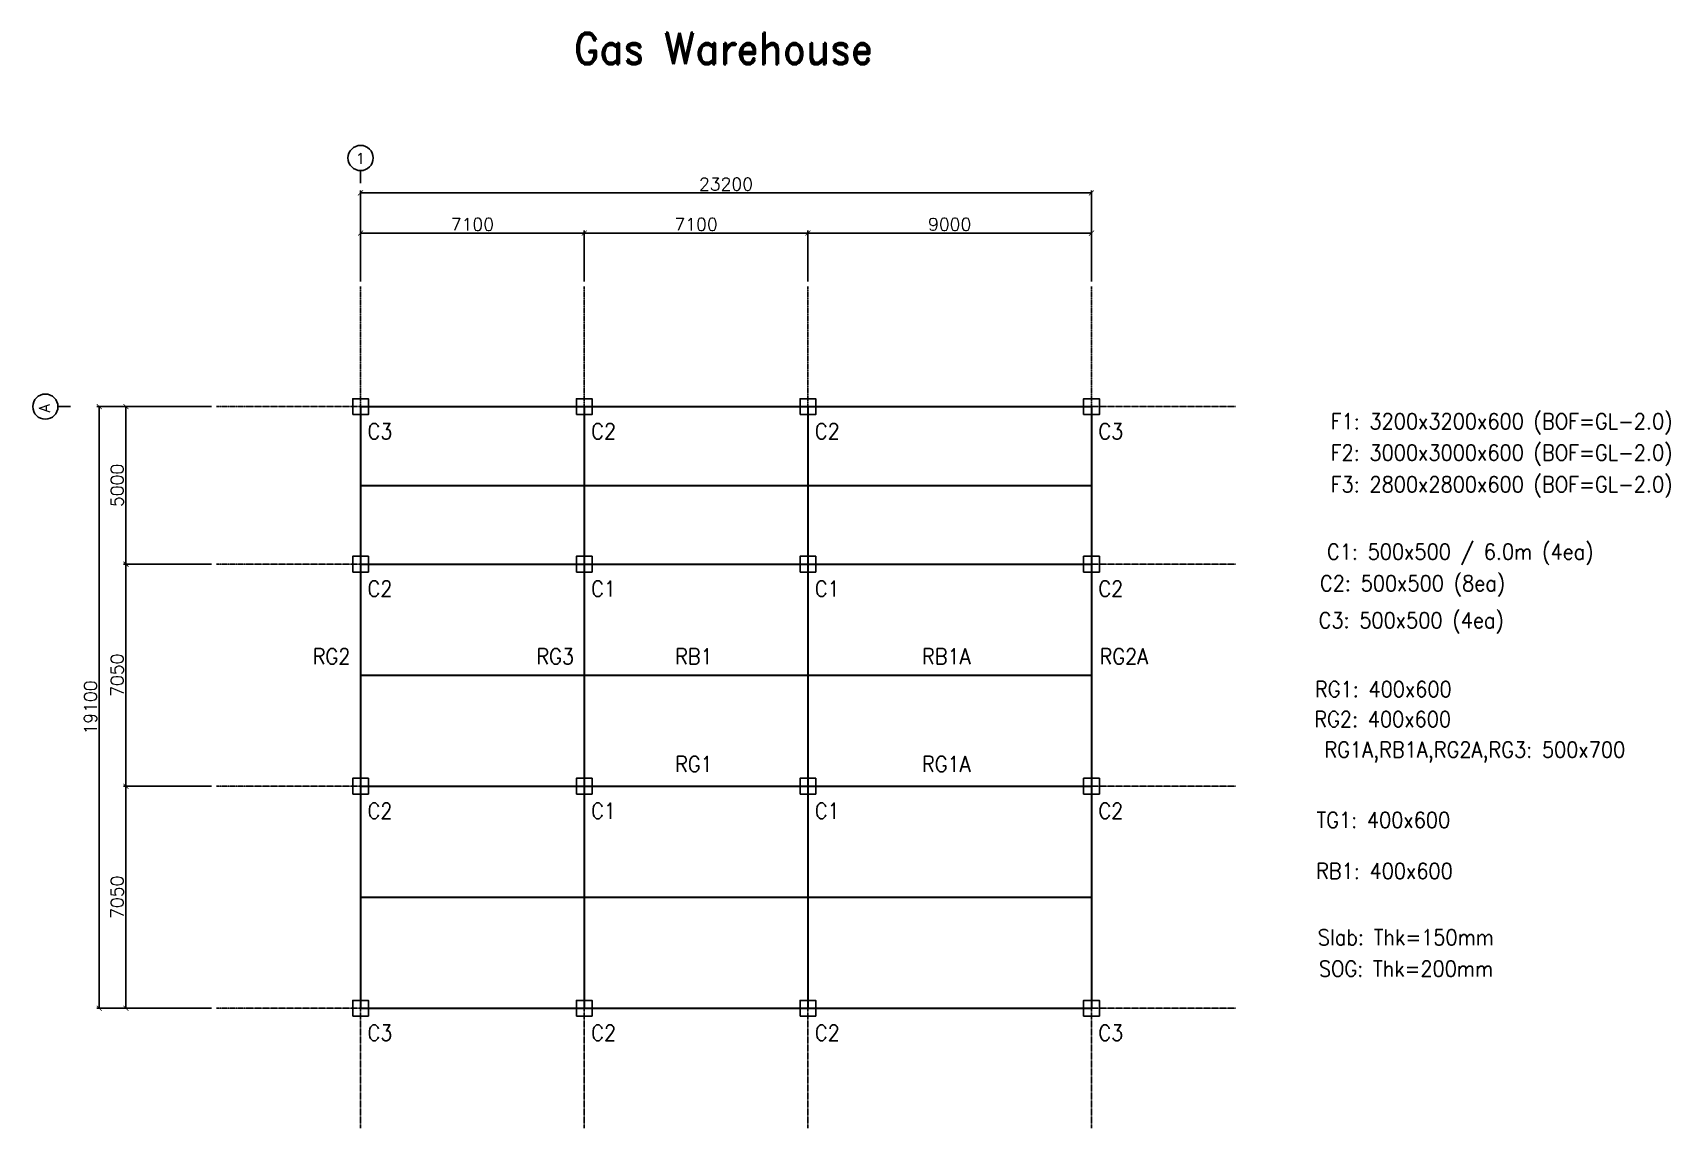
# Model space of a CAD drawing. Header units: millimetres. Extents: x -232466 to 399172, y -86855 to 307772.
# Drawn here: x 295093 to 347071, y 66373 to 101154 of the extents above; entities that cross this region are included whole.
import ezdxf
from ezdxf.enums import TextEntityAlignment as Align

# ---------------------------------------------------------------- set-up
doc = ezdxf.new("R2010")
doc.units = ezdxf.units.MM
doc.linetypes.add('AXES', pattern=[50.8, 31.75, -6.35, 6.35, -6.35])
doc.linetypes.add('CENTER', pattern=[2, 1.25, -0.25, 0.25, -0.25])
doc.layers.add('0S_Midas', color=11, linetype='Continuous', lineweight=30)
for name, color, linetype in [('0S_Name', 7, 'Continuous'), ('Center Line', 1, 'CENTER'), ('COL', 2, 'Continuous'), ('dim', 7, 'Continuous'), ('SYM', 7, 'Continuous'), ('TXT', 2, 'Continuous')]:
    doc.layers.add(name, color=color, linetype=linetype)
doc.styles.add('ROMAND', font='romand')
doc.styles.add('RomanS', font='romans.shx')
doc.dimstyles.new('HYUNDAI', dxfattribs={"dimscale": 120, "dimtxt": 3, "dimasz": 3, "dimexe": 1, "dimexo": 2, "dimgap": 1, "dimtad": 1, "dimdec": 0, "dimdsep": 46, "dimtxsty": 'RomanS', "dimcen": 0, "dimclrd": 256, "dimclre": 256, "dimclrt": 3, "dimadec": 0, "dimazin": 0, "dimtfac": 1, "dimtdec": 0, "dimtix": 1, "dimtmove": 2, "dimatfit": 3, "dimfxl": 1, "dimtvp": 1, "dimtolj": 1, "dimarcsym": 0})

# ---------------------------------------------------------------- blocks, each defined once
blk = doc.blocks.new('_ArchTick')
at = {"color": 0, "linetype": 'ByBlock', "const_width": 0.15}
blk.add_lwpolyline([(-0.5, -0.5), (0.5, 0.5)], dxfattribs=at)
blk = doc.blocks.new('*D410')
at = {"layer": 'Defpoints', "color": 0}
for p in [(297206, 89283), (300931, 89283), (300931, 70183)]:
    blk.add_point(p, dxfattribs=at)
at = {"layer": 'dim', "lineweight": -2}
for p, q in [((300771, 89283), (297126, 89283)), ((297206, 70183), (297206, 89283)), ((300771, 70183), (297126, 70183))]:
    blk.add_line(p, q, dxfattribs=at)
at = {"layer": 'dim', "lineweight": -2, "xscale": 160, "yscale": 160, "zscale": 160}
for p, rotation in [((297206, 89283), 90), ((297206, 70183), 270)]:
    blk.add_blockref('_ArchTick', p, dxfattribs=dict(at, rotation=rotation))
at = {"layer": 'dim', "color": 0, "insert": (296926, 79733), "char_height": 400, "attachment_point": 5, "rotation": 90, "style": 'RomanS', "bg_fill": 3, "box_fill_scale": 1.1, "bg_fill_color": 257, "bg_fill_transparency": 0}
blk.add_mtext('\\A1;19100', dxfattribs=at)
blk = doc.blocks.new('*D411')
at = {"layer": 'Defpoints', "color": 0}
for p in [(298051, 89283), (300931, 89283), (300931, 84283)]:
    blk.add_point(p, dxfattribs=at)
at = {"layer": 'dim', "lineweight": -2}
for p, q in [((300771, 89283), (297971, 89283)), ((298051, 84283), (298051, 89283)), ((300771, 84283), (297971, 84283))]:
    blk.add_line(p, q, dxfattribs=at)
at = {"layer": 'dim', "lineweight": -2, "xscale": 160, "yscale": 160, "zscale": 160}
for p, rotation in [((298051, 89283), 90), ((298051, 84283), 270)]:
    blk.add_blockref('_ArchTick', p, dxfattribs=dict(at, rotation=rotation))
at = {"layer": 'dim', "color": 0, "insert": (297771, 86783), "char_height": 400, "attachment_point": 5, "rotation": 90, "style": 'RomanS', "bg_fill": 3, "box_fill_scale": 1.1, "bg_fill_color": 257, "bg_fill_transparency": 0}
blk.add_mtext('\\A1;5000', dxfattribs=at)
blk = doc.blocks.new('*D412')
at = {"layer": 'Defpoints', "color": 0}
for p in [(312599, 94791), (305499, 93092), (312599, 93092)]:
    blk.add_point(p, dxfattribs=at)
at = {"layer": 'dim', "lineweight": -2}
for p, q in [((305499, 93252), (305499, 94871)), ((305499, 94791), (312599, 94791)), ((312599, 93252), (312599, 94871))]:
    blk.add_line(p, q, dxfattribs=at)
at = {"layer": 'dim', "lineweight": -2, "xscale": 160, "yscale": 160, "zscale": 160, "rotation": 180}
blk.add_blockref('_ArchTick', (305499, 94791), dxfattribs=at)
at = {"layer": 'dim', "lineweight": -2, "xscale": 160, "yscale": 160, "zscale": 160}
blk.add_blockref('_ArchTick', (312599, 94791), dxfattribs=at)
at = {"layer": 'dim', "color": 0, "insert": (309049, 95071), "char_height": 400, "attachment_point": 5, "style": 'RomanS', "bg_fill": 3, "box_fill_scale": 1.1, "bg_fill_color": 257, "bg_fill_transparency": 0}
blk.add_mtext('\\A1;7100', dxfattribs=at)
blk = doc.blocks.new('주열')
at = {"layer": 'SYM'}
blk.add_line((0, 600), (0, 0), dxfattribs=at)
blk.add_circle((0, 1200), 600, dxfattribs=at)
blk = doc.blocks.new('*D413')
at = {"layer": 'Defpoints', "color": 0}
for p in [(328699, 96070), (305499, 93092), (328699, 93092)]:
    blk.add_point(p, dxfattribs=at)
at = {"layer": 'dim', "lineweight": -2}
for p, q in [((305499, 93252), (305499, 96150)), ((305499, 96070), (328699, 96070)), ((328699, 93252), (328699, 96150))]:
    blk.add_line(p, q, dxfattribs=at)
at = {"layer": 'dim', "lineweight": -2, "xscale": 160, "yscale": 160, "zscale": 160, "rotation": 180}
blk.add_blockref('_ArchTick', (305499, 96070), dxfattribs=at)
at = {"layer": 'dim', "lineweight": -2, "xscale": 160, "yscale": 160, "zscale": 160}
blk.add_blockref('_ArchTick', (328699, 96070), dxfattribs=at)
at = {"layer": 'dim', "color": 0, "insert": (317099, 96350), "char_height": 400, "attachment_point": 5, "style": 'RomanS', "bg_fill": 3, "box_fill_scale": 1.1, "bg_fill_color": 257, "bg_fill_transparency": 0}
blk.add_mtext('\\A1;23200', dxfattribs=at)
blk = doc.blocks.new('*D414')
at = {"layer": 'Defpoints', "color": 0}
for p in [(328699, 94791), (319699, 93092), (328699, 93092)]:
    blk.add_point(p, dxfattribs=at)
at = {"layer": 'dim', "lineweight": -2}
for p, q in [((319699, 93252), (319699, 94871)), ((319699, 94791), (328699, 94791)), ((328699, 93252), (328699, 94871))]:
    blk.add_line(p, q, dxfattribs=at)
at = {"layer": 'dim', "lineweight": -2, "xscale": 160, "yscale": 160, "zscale": 160, "rotation": 180}
blk.add_blockref('_ArchTick', (319699, 94791), dxfattribs=at)
at = {"layer": 'dim', "lineweight": -2, "xscale": 160, "yscale": 160, "zscale": 160}
blk.add_blockref('_ArchTick', (328699, 94791), dxfattribs=at)
at = {"layer": 'dim', "color": 0, "insert": (324199, 95071), "char_height": 400, "attachment_point": 5, "style": 'RomanS', "bg_fill": 3, "box_fill_scale": 1.1, "bg_fill_color": 257, "bg_fill_transparency": 0}
blk.add_mtext('\\A1;9000', dxfattribs=at)
blk = doc.blocks.new('*D415')
at = {"layer": 'Defpoints', "color": 0}
for p in [(319699, 94791), (312599, 93092), (319699, 93092)]:
    blk.add_point(p, dxfattribs=at)
at = {"layer": 'dim', "lineweight": -2}
for p, q in [((312599, 93252), (312599, 94871)), ((312599, 94791), (319699, 94791)), ((319699, 93252), (319699, 94871))]:
    blk.add_line(p, q, dxfattribs=at)
at = {"layer": 'dim', "lineweight": -2, "xscale": 160, "yscale": 160, "zscale": 160, "rotation": 180}
blk.add_blockref('_ArchTick', (312599, 94791), dxfattribs=at)
at = {"layer": 'dim', "lineweight": -2, "xscale": 160, "yscale": 160, "zscale": 160}
blk.add_blockref('_ArchTick', (319699, 94791), dxfattribs=at)
at = {"layer": 'dim', "color": 0, "insert": (316149, 95071), "char_height": 400, "attachment_point": 5, "style": 'RomanS', "bg_fill": 3, "box_fill_scale": 1.1, "bg_fill_color": 257, "bg_fill_transparency": 0}
blk.add_mtext('\\A1;7100', dxfattribs=at)
blk = doc.blocks.new('*D426')
at = {"layer": 'Defpoints', "color": 0}
for p in [(298051, 84283), (300931, 84283), (300931, 77233)]:
    blk.add_point(p, dxfattribs=at)
at = {"layer": 'dim', "lineweight": -2}
for p, q in [((300771, 84283), (297971, 84283)), ((298051, 77233), (298051, 84283)), ((300771, 77233), (297971, 77233))]:
    blk.add_line(p, q, dxfattribs=at)
at = {"layer": 'dim', "lineweight": -2, "xscale": 160, "yscale": 160, "zscale": 160}
for p, rotation in [((298051, 84283), 90), ((298051, 77233), 270)]:
    blk.add_blockref('_ArchTick', p, dxfattribs=dict(at, rotation=rotation))
at = {"layer": 'dim', "color": 0, "insert": (297771, 80758), "char_height": 400, "attachment_point": 5, "rotation": 90, "style": 'RomanS', "bg_fill": 3, "box_fill_scale": 1.1, "bg_fill_color": 257, "bg_fill_transparency": 0}
blk.add_mtext('\\A1;7050', dxfattribs=at)
blk = doc.blocks.new('*D427')
at = {"layer": 'Defpoints', "color": 0}
for p in [(298051, 77233), (300931, 77233), (300931, 70183)]:
    blk.add_point(p, dxfattribs=at)
at = {"layer": 'dim', "lineweight": -2}
for p, q in [((300771, 77233), (297971, 77233)), ((298051, 70183), (298051, 77233)), ((300771, 70183), (297971, 70183))]:
    blk.add_line(p, q, dxfattribs=at)
at = {"layer": 'dim', "lineweight": -2, "xscale": 160, "yscale": 160, "zscale": 160}
for p, rotation in [((298051, 77233), 90), ((298051, 70183), 270)]:
    blk.add_blockref('_ArchTick', p, dxfattribs=dict(at, rotation=rotation))
at = {"layer": 'dim', "color": 0, "insert": (297771, 73708), "char_height": 400, "attachment_point": 5, "rotation": 90, "style": 'RomanS', "bg_fill": 3, "box_fill_scale": 1.1, "bg_fill_color": 257, "bg_fill_transparency": 0}
blk.add_mtext('\\A1;7050', dxfattribs=at)

msp = doc.modelspace()

# ---------------------------------------------------------------- linework, layer by layer
at = {"layer": '0S_Midas', "color": 3}
for p, q in [((305499.4, 89282.7), (328699.4, 89282.7)), ((305499.4, 89282.7), (305499.4, 70182.7)), ((312599.4, 89282.7), (312599.4, 70182.7)), ((319699.4, 89282.7), (319699.4, 70182.7)), ((328699.4, 89282.7), (328699.4, 70182.7)), ((328699.4, 89282.7), (328699.4, 70182.7)), ((305499.4, 84282.7), (328699.4, 84282.7)), ((305499.4, 77232.7), (328699.4, 77232.7)), ((305499.4, 70182.7), (328699.4, 70182.7))]:
    msp.add_line(p, q, dxfattribs=at)
at = {"layer": '0S_Midas', "color": 2}
for p, q in [((305499.4, 86782.7), (328699.4, 86782.7)), ((305499.4, 80757.7), (328699.4, 80757.7)), ((305499.4, 73707.7), (328699.4, 73707.7))]:
    msp.add_line(p, q, dxfattribs=at)
at = {"layer": 'Center Line', "linetype": 'AXES'}
msp.add_line((305499.4, 93092.3), (305499.4, 66373), dxfattribs=at)
at = {"layer": 'COL'}
for points in [[(305249.4, 89032.7), (305249.4, 89532.7), (305749.4, 89532.7), (305749.4, 89032.7)], [(312349.4, 89032.7), (312349.4, 89532.7), (312849.4, 89532.7), (312849.4, 89032.7)], [(319449.4, 89032.7), (319449.4, 89532.7), (319949.4, 89532.7), (319949.4, 89032.7)], [(328449.4, 89032.7), (328449.4, 89532.7), (328949.4, 89532.7), (328949.4, 89032.7)], [(305249.4, 84032.7), (305249.4, 84532.7), (305749.4, 84532.7), (305749.4, 84032.7)], [(312349.4, 84032.7), (312349.4, 84532.7), (312849.4, 84532.7), (312849.4, 84032.7)], [(319449.4, 84032.7), (319449.4, 84532.7), (319949.4, 84532.7), (319949.4, 84032.7)], [(328449.4, 84032.7), (328449.4, 84532.7), (328949.4, 84532.7), (328949.4, 84032.7)], [(305249.4, 76982.7), (305249.4, 77482.7), (305749.4, 77482.7), (305749.4, 76982.7)], [(312349.4, 76982.7), (312349.4, 77482.7), (312849.4, 77482.7), (312849.4, 76982.7)], [(319449.4, 76982.7), (319449.4, 77482.7), (319949.4, 77482.7), (319949.4, 76982.7)], [(328449.4, 76982.7), (328449.4, 77482.7), (328949.4, 77482.7), (328949.4, 76982.7)], [(305249.4, 69932.7), (305249.4, 70432.7), (305749.4, 70432.7), (305749.4, 69932.7)], [(312349.4, 69932.7), (312349.4, 70432.7), (312849.4, 70432.7), (312849.4, 69932.7)], [(319449.4, 69932.7), (319449.4, 70432.7), (319949.4, 70432.7), (319949.4, 69932.7)], [(328449.4, 69932.7), (328449.4, 70432.7), (328949.4, 70432.7), (328949.4, 69932.7)]]:
    msp.add_lwpolyline(points, close=True, dxfattribs=at)

# ---------------------------------------------------------------- block references
at = {"layer": 'SYM', "xscale": -0.6666666666666666, "yscale": 0.6666666666666666, "zscale": 0.6666666666666666}
for p, rotation in [((305499.4, 96377.1), 359.9999999999999), ((296293.1, 89282.7), 89.99999999999957)]:
    msp.add_blockref('주열', p, dxfattribs=dict(at, rotation=rotation))

# ---------------------------------------------------------------- texts
at = {"layer": '0S_Name', "style": 'RomanS', "width": 0.9}
for s, p in [('F1: 3200x3200x600 (BOF=GL-2.0)', (341719.6, 88781.6)), ('C3', (306114.7, 88501.6)), ('C2', (313214.7, 88501.6)), ('C2', (320314.7, 88501.6)), ('C3', (329314.7, 88501.6)), ('F2: 3000x3000x600 (BOF=GL-2.0)', (341719.6, 87782.5)), ('F3: 2800x2800x600 (BOF=GL-2.0)', (341719.6, 86777.4)), ('C1: 500x500 / 6.0m (4ea)', (340408.2, 84639.6)), ('C2', (306114.7, 83501.6)), ('C1', (313214.7, 83501.6)), ('C1', (320314.7, 83501.6)), ('C2', (329314.7, 83501.6)), ('C2: 500x500 (8ea)', (338894.3, 83640.5)), ('C3: 500x500 (4ea)', (338851.5, 82466.9)), ('RG2', (304578.4, 81354.1)), ('RG3', (311678.4, 81354.1)), ('RB1', (316081.5, 81354.1)), ('RB1A', (324092.6, 81354.1)), ('RG2A', (329729.5, 81354.1)), ('RG1: 400x600', (337964.6, 80313.9)), ('RG2: 400x600', (337944.2, 79360.2)), ('RG1A,RB1A,RG2A,RG3: 500x700', (340868.5, 78315.6)), ('RG1', (316081.5, 77933.9)), ('RG1A', (324092.6, 77933.9)), ('C2', (306114.7, 76451.6)), ('C1', (313214.7, 76451.6)), ('C1', (320314.7, 76451.6)), ('C2', (329314.7, 76451.6)), ('TG1: 400x600', (337964.3, 76159.1)), ('RB1: 400x600', (337998.7, 74540.5)), ('Slab: Thk=150mm', (338681.4, 72436.3)), ('SOG: Thk=200mm', (338686.6, 71436.2)), ('C3', (306114.7, 69401.6)), ('C2', (313214.7, 69401.6)), ('C2', (320314.7, 69401.6)), ('C3', (329313.4, 69401.6))]:
    msp.add_text(s, height=500, dxfattribs=at).set_placement(p, align=Align.MIDDLE)
at = {"layer": 'SYM', "style": 'ROMAND'}
msp.add_text('1', height=336.4, dxfattribs=at).set_placement((305343.8, 96992.9))
msp.add_text('A', height=336.4, rotation=90, dxfattribs=at).set_placement((295637.2, 89106.8))
at = {"layer": 'TXT', "color": 7, "style": 'ROMAND', "width": 0.9}
msp.add_text('Gas Warehouse', height=1000, dxfattribs=at).set_placement((317012.6, 100653.6), align=Align.MIDDLE)

# ---------------------------------------------------------------- dimensions: what is measured, and where the dimension line sits
at = {"layer": 'dim'}
dim = msp.add_linear_dim(base=(297206.1, 89282.7), p1=(300930.8, 70182.7), p2=(300930.8, 89282.7), angle=90, dimstyle='HYUNDAI', override={"dimscale": 80, "dimtxt": 5, "dimasz": 2, "dimpost": '\\X', "dimblk1": 'ArchTick', "dimblk2": 'ArchTick', "dimsah": 1, "dimclrt": 0, "dimtfill": 1}, dxfattribs=at)
dim.commit()
dim.dimension.update_dxf_attribs({"geometry": '*D410', "text_midpoint": (296926.1, 79732.7)})

# ---------------------------------------------------------------- next in the draw order: linework, layer by layer
at = {"layer": 'Center Line', "linetype": 'AXES'}
for p, q in [((300930.8, 77232.7), (333267.9, 77232.7)), ((300930.8, 70182.7), (333267.9, 70182.7))]:
    msp.add_line(p, q, dxfattribs=at)

# ---------------------------------------------------------------- next in the draw order: dimensions: what is measured, and where the dimension line sits
at = {"layer": 'dim'}
dim = msp.add_linear_dim(base=(312599.4, 94790.7), p1=(305499.4, 93092.3), p2=(312599.4, 93092.3), dimstyle='HYUNDAI', override={"dimscale": 80, "dimtxt": 5, "dimasz": 2, "dimpost": '\\X', "dimblk1": 'ArchTick', "dimblk2": 'ArchTick', "dimsah": 1, "dimclrt": 0, "dimtfill": 1}, dxfattribs=at)
dim.commit()
dim.dimension.update_dxf_attribs({"geometry": '*D412', "text_midpoint": (309049.4, 95070.7)})
dim = msp.add_linear_dim(base=(298050.8, 89282.7), p1=(300930.8, 84282.7), p2=(300930.8, 89282.7), angle=90, dimstyle='HYUNDAI', override={"dimscale": 80, "dimtxt": 5, "dimasz": 2, "dimpost": '\\X', "dimblk1": 'ArchTick', "dimblk2": 'ArchTick', "dimsah": 1, "dimclrt": 0, "dimtfill": 1}, dxfattribs=at)
dim.commit()
dim.dimension.update_dxf_attribs({"geometry": '*D411', "text_midpoint": (297770.8, 86782.7)})

# ---------------------------------------------------------------- next in the draw order: linework, layer by layer
at = {"layer": 'Center Line', "linetype": 'AXES'}
for p, q in [((300930.8, 89282.7), (333267.9, 89282.7)), ((300930.8, 84282.7), (333267.9, 84282.7))]:
    msp.add_line(p, q, dxfattribs=at)

# ---------------------------------------------------------------- next in the draw order: dimensions: what is measured, and where the dimension line sits
at = {"layer": 'dim'}
dim = msp.add_linear_dim(base=(328699.4, 96070.3), p1=(305499.4, 93092.3), p2=(328699.4, 93092.3), dimstyle='HYUNDAI', override={"dimscale": 80, "dimtxt": 5, "dimasz": 2, "dimpost": '\\X', "dimblk1": 'ArchTick', "dimblk2": 'ArchTick', "dimsah": 1, "dimclrt": 0, "dimtfill": 1}, dxfattribs=at)
dim.commit()
dim.dimension.update_dxf_attribs({"geometry": '*D413', "text_midpoint": (317099.4, 96350.3)})

# ---------------------------------------------------------------- next in the draw order: linework, layer by layer
at = {"layer": 'Center Line', "linetype": 'AXES'}
for p, q in [((312599.4, 93092.3), (312599.4, 66373)), ((319699.4, 93092.3), (319699.4, 66373)), ((328699.4, 93092.3), (328699.4, 66373))]:
    msp.add_line(p, q, dxfattribs=at)

# ---------------------------------------------------------------- next in the draw order: dimensions: what is measured, and where the dimension line sits
at = {"layer": 'dim'}
dim = msp.add_linear_dim(base=(298050.8, 84282.7), p1=(300930.8, 77232.7), p2=(300930.8, 84282.7), angle=90, dimstyle='HYUNDAI', override={"dimscale": 80, "dimtxt": 5, "dimasz": 2, "dimpost": '\\X', "dimblk1": 'ArchTick', "dimblk2": 'ArchTick', "dimsah": 1, "dimclrt": 0, "dimtfill": 1}, dxfattribs=at)
dim.commit()
dim.dimension.update_dxf_attribs({"geometry": '*D426', "text_midpoint": (297770.8, 80757.7)})

# ---------------------------------------------------------------- next in the draw order: dimensions: what is measured, and where the dimension line sits
dim = msp.add_linear_dim(base=(328699.4, 94790.7), p1=(319699.4, 93092.3), p2=(328699.4, 93092.3), dimstyle='HYUNDAI', override={"dimscale": 80, "dimtxt": 5, "dimasz": 2, "dimpost": '\\X', "dimblk1": 'ArchTick', "dimblk2": 'ArchTick', "dimsah": 1, "dimclrt": 0, "dimtfill": 1}, dxfattribs=at)
dim.commit()
dim.dimension.update_dxf_attribs({"geometry": '*D414', "text_midpoint": (324199.4, 95070.7)})
dim = msp.add_linear_dim(base=(298050.8, 77232.7), p1=(300930.8, 70182.7), p2=(300930.8, 77232.7), angle=90, dimstyle='HYUNDAI', override={"dimscale": 80, "dimtxt": 5, "dimasz": 2, "dimpost": '\\X', "dimblk1": 'ArchTick', "dimblk2": 'ArchTick', "dimsah": 1, "dimclrt": 0, "dimtfill": 1}, dxfattribs=at)
dim.commit()
dim.dimension.update_dxf_attribs({"geometry": '*D427', "text_midpoint": (297770.8, 73707.7)})

# ---------------------------------------------------------------- next in the draw order: dimensions: what is measured, and where the dimension line sits
dim = msp.add_linear_dim(base=(319699.4, 94790.7), p1=(312599.4, 93092.3), p2=(319699.4, 93092.3), dimstyle='HYUNDAI', override={"dimscale": 80, "dimtxt": 5, "dimasz": 2, "dimpost": '\\X', "dimblk1": 'ArchTick', "dimblk2": 'ArchTick', "dimsah": 1, "dimclrt": 0, "dimtfill": 1}, dxfattribs=at)
dim.commit()
dim.dimension.update_dxf_attribs({"geometry": '*D415', "text_midpoint": (316149.4, 95070.7)})

doc.saveas('drawing.dxf')
